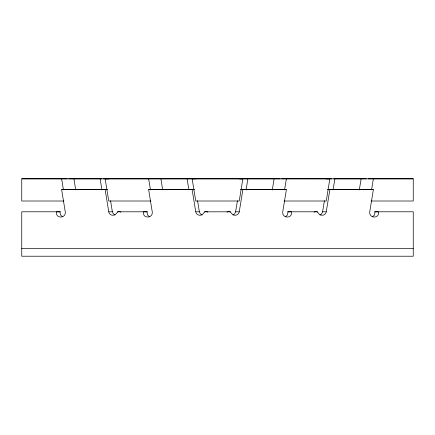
<?xml version="1.0" encoding="UTF-8"?>
<svg xmlns="http://www.w3.org/2000/svg" width="435" height="435" viewBox="0 0 435 435"><rect width="100%" height="100%" fill="white"/><g stroke="black" fill="none" stroke-linecap="round" stroke-linejoin="round"><path stroke-width="0.65" d="M107.168 189.633L61.629 189.622L65.25 211.812A4.834 4.54 0 0 1 65.299 212.742C65.386 218.305 55.984 218.604 56.452 212.742A4.992 4.687 0 0 1 56.604 211.812L60.226 211.791A4.992 4.687 0 0 0 60.073 212.72L60.753 215.265L62.792 216.847M194.168 189.633L148.629 189.622L152.25 211.812A4.834 4.54 0 0 1 152.299 212.742C152.386 218.305 142.984 218.604 143.452 212.742A4.992 4.687 0 0 1 143.604 211.812L147.226 211.791A4.992 4.687 0 0 0 147.073 212.72L147.753 215.265L149.792 216.847M232.97 214.982L234.519 213.993L235.509 212.313L237.434 200.72M227.092 212.144C231.001 209.311 230.969 215.51 234.971 215.26C236.993 215.374 238.978 213.851 239.25 211.812L242.871 189.622L286.371 189.622L282.75 211.812A4.834 4.54 0 0 0 282.701 212.742C282.609 218.316 292.015 218.615 291.548 212.742A4.992 4.687 0 0 0 291.396 211.812L287.774 211.791A4.992 4.687 0 0 1 287.926 212.72L287.247 215.265L285.208 216.847M246.079 189.905L247.89 178.801L274.115 178.801L272.31 189.905M284.561 189.894L286.371 178.78L331.753 178.807M319.97 214.982L321.519 213.993L322.509 212.313L324.434 200.72M314.092 212.144C318.001 209.311 317.969 215.51 321.971 215.26C323.993 215.374 325.978 213.851 326.25 211.812L329.871 189.622L373.371 189.622L369.75 211.812A4.834 4.54 0 0 0 369.701 212.742C369.609 218.316 379.015 218.615 378.548 212.742A4.992 4.687 0 0 0 378.396 211.812L374.774 211.791A4.992 4.687 0 0 1 374.926 212.72L374.247 215.265L372.208 216.847M333.079 189.905L334.89 178.801L366.362 178.807M359.288 189.905L361.148 178.801M371.561 189.894L373.371 178.78L413.25 178.78L413.25 201.008L371.109 201.008M120.908 212.144C116.999 209.311 117.031 215.51 113.029 215.26C111.007 215.374 109.022 213.851 108.75 211.812L105.129 189.622M207.908 212.144C203.999 209.311 204.031 215.51 200.029 215.26C198.007 215.374 196.022 213.851 195.75 211.812L192.129 189.622M187.083 178.801L188.92 189.905M286.371 178.78L282.706 178.801M373.371 178.78L368.075 178.807M240.832 189.633L242.871 189.622M286.371 189.622L240.604 189.644M327.832 189.633L329.871 189.622M373.371 189.622L327.604 189.644M195.679 178.807L192.129 178.78L195.75 201.008L239.25 201.008L242.871 178.78L239.321 178.807M108.75 211.812L112.371 211.791L113.241 213.721L115.03 214.982M195.75 211.812L199.371 211.791L200.241 213.721L202.03 214.982M68.638 178.807L100.11 178.801L101.92 189.905M100.11 178.801L102.04 178.807M282.56 178.801L281.488 178.807M160.7 178.801L154.746 178.807M194.385 178.807L195.391 178.807M246.819 178.807L247.667 178.807M106.314 178.807L108.804 178.807L105.129 178.78L108.75 201.008L150.891 201.008M65.429 178.801L21.75 178.78L21.75 201.008L63.891 201.008M103.247 178.807L152.332 178.801M187.11 178.801L160.885 178.801L162.69 189.905M246.661 178.807L187.333 178.807M280.254 178.807L274.3 178.801M21.75 178.85L413.25 178.85M333.661 178.807L334.89 178.801M107.396 189.644L61.629 189.622M194.396 189.644L148.629 189.622M284.109 201.008L326.25 201.008L329.871 178.78L326.212 178.801L328.686 178.807M60.226 211.791L21.75 211.791L21.75 256.22L413.25 256.22L413.25 211.791L374.774 211.791M117.396 211.812L147.226 211.791M204.396 211.812L230.604 211.812M287.774 211.791L317.604 211.812M21.75 248.624L413.25 248.624M239.609 178.807L241.686 178.807M67.316 178.807L65.495 178.801M154.327 178.807L152.44 178.801M322.629 211.791L326.25 211.812M235.629 211.791L239.25 211.812M197.566 200.72L199.371 211.791M148.629 178.78L150.439 189.894M110.566 200.72L112.371 211.791M73.906 178.801L75.712 189.905M61.629 178.78L63.439 189.894"/></g></svg>
